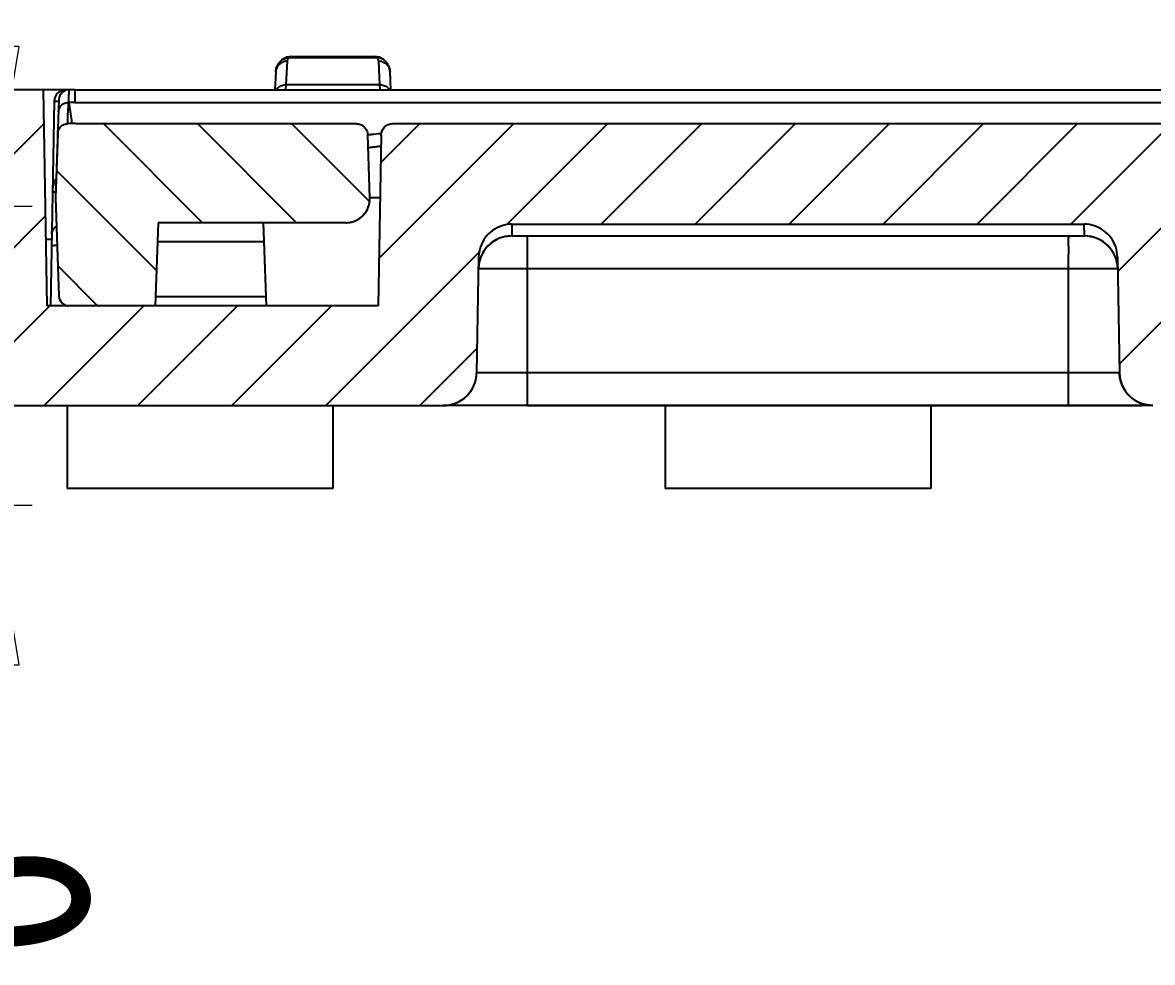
# Model space of a CAD drawing. Header units: millimetres. Extents: x 1786 to 2940, y -3417 to -1928.
# Drawn here: x 2688.15 to 2722.15, y -3365.29 to -3337.01 of the extents above; entities that cross this region are included whole.
import ezdxf

# ---------------------------------------------------------------- set-up
doc = ezdxf.new("R2010")
doc.units = ezdxf.units.MM
doc.layers.add('02___PRT_ALL_AXES', color=7, linetype='Continuous')
doc.layers.add('06___PRT_ALL_SURFS', color=7, linetype='Continuous')
doc.layers.add('dim', color=3, linetype='Continuous', lineweight=9)
doc.styles.add('FFS', font='', dxfattribs={"width": 0.85})
doc.styles.get('FFS').set_extended_font_data('FangSong_GB2312')
doc.dimstyles.new('YanXiu', dxfattribs={"dimtxt": 2.5, "dimasz": 2.2, "dimexe": 1, "dimexo": 0.6, "dimgap": 0.66, "dimtad": 0, "dimzin": 9, "dimdsep": 46, "dimtxsty": 'FFS', "dimblk": 'CLOSEDBLANK', "dimcen": 0, "dimclrd": 256, "dimclre": 131, "dimclrt": 42, "dimazin": 2, "dimtfac": 1, "dimtofl": 0, "dimtmove": 0, "dimatfit": 3, "dimldrblk": 'CLOSEDBLANK', "dimfxl": 1, "dimlwd": 5, "dimlwe": 5, "dimarcsym": 0})
pattern_1 = [(315, (-477.8521248082147, 151.514417578785), (1.4142135624, 1.4142135624), [])]

# ---------------------------------------------------------------- blocks, each defined once
blk = doc.blocks.new('_ClosedBlank')
at = {"color": 0, "linetype": 'ByBlock', "lineweight": -2}
for p, q in [((-1, 0.1666666666666667), (0, 0)), ((-1, 0.1666666666666667), (-1, -0.1666666666666667)), ((0, 0), (-1, -0.1666666666666667))]:
    blk.add_line(p, q, dxfattribs=at)
blk = doc.blocks.new('*D14')
at = {"layer": 'Defpoints', "color": 0, "transparency": 16777216}
for p in [(-2.333893261014964, 295.6490616415849), (-5.078227513805314, 286.6490616415849), (-2.49098884531486, 286.6490616415849)]:
    blk.add_point(p, dxfattribs=at)
at = {"layer": 'dim', "lineweight": 5, "transparency": 16777216}
for p, q in [((-5.078227513805311, 300.4490616415849), (-5.07822751380531, 305.2490616415855)), ((-5.078227513805316, 281.8490616415849), (-5.078227513805317, 277.0490616415849))]:
    blk.add_line(p, q, dxfattribs=at)
at = {"layer": 'dim', "color": 131, "lineweight": 5, "transparency": 16777216}
for p, q in [((-3.533293261014964, 295.6490616415849), (-6.277627513805312, 295.6490616415849)), ((-3.69038884531486, 286.6490616415849), (-6.277627513805314, 286.6490616415849))]:
    blk.add_line(p, q, dxfattribs=at)
at = {"layer": 'dim', "lineweight": 5, "transparency": 16777216, "xscale": 4.800000000000001, "yscale": 4.800000000000001, "zscale": 4.800000000000001}
for p, rotation in [((-5.078227513805312, 295.6490616415849), 270), ((-5.078227513805314, 286.6490616415849), 90)]:
    blk.add_blockref('_ClosedBlank', p, dxfattribs=dict(at, rotation=rotation))
at = {"layer": 'dim', "color": 42, "transparency": 16777216, "insert": (-5.078227513805359, 307.5925156956396), "char_height": 6, "attachment_point": 5, "rotation": 90, "style": 'FFS'}
blk.add_mtext('9', dxfattribs=at)
blk = doc.blocks.new('u231')
at = {"linetype": 'Continuous'}
h = blk.add_hatch(dxfattribs=at)
h.set_pattern_fill('DEFAULT__14', color=2, scale=2, angle=-45, style=0, pattern_type=0)
h.set_pattern_definition(pattern_1)
edge = h.paths.add_edge_path()
edge.add_line((-81.33389326101451, 302.6490616415849), (-81.0353293599145, 319.7537760801849))
edge.add_spline(control_points=[(-75.37730635211483, 325.6393601248847), (-78.6829293840142, 325.4511514319843), (-80.97754485031464, 323.0642484168843), (-81.03532935991461, 319.7537760801847)], knot_values=[0, 0, 0, 0, 1, 1, 1, 1], weights=[1, 0.8219275504000001, 0.8219275504000001, 1], degree=3, periodic=0)
edge.add_spline(control_points=[(-75.37730635211483, 325.6393601248847), (-44.69825958651472, 327.38609991769), (-13.96952693541516, 327.38609991769), (16.70951983008536, 325.6393601248847)], knot_values=[0, 0, 0, 0, 1, 1, 1, 1], weights=[1, 0.9989220537000001, 0.9989220537000001, 1], degree=3, periodic=0)
edge.add_spline(control_points=[(16.70951983008536, 325.6393601248847), (20.01514286208567, 325.4511514319843), (22.30975832828517, 323.0642484168843), (22.36754283788514, 319.7537760801847)], knot_values=[0, 0, 0, 0, 1, 1, 1, 1], weights=[1, 0.8219275504000001, 0.8219275504000001, 1], degree=3, periodic=0)
edge.add_line((22.36754283788514, 319.7537760801847), (22.66610673898515, 302.6490616415847))
edge.add_line((20.91557359088529, 302.6490616415849), (22.66610673898526, 302.6490616415849))
edge.add_line((20.84744347778542, 303.9490616415846), (20.91557359088546, 302.6490616415847))
edge.add_line((19.14288200648525, 303.9490616415846), (20.84744347778525, 303.9490616415846))
edge.add_line((18.85128446028511, 320.6546738713851), (19.14288200648514, 303.949061641585))
edge.add_spline(control_points=[(18.85128446028511, 320.6546738713851), (18.83111953328535, 321.8099217642853), (18.00701293948487, 322.6197690585855), (16.85158906998549, 322.619769058585)], knot_values=[0, 0, 0, 0, 1, 1, 1, 1], weights=[1, 0.8088336328, 0.8088336328, 1], degree=3, periodic=0)
edge.add_line((14.16288678068531, 322.619769058585), (16.85158906998532, 322.619769058585))
edge.add_arc((-2653.870961439715, 441.7900600814851), 2670.6939302553, 357.3201159847, 357.4425289049)
edge.add_line((13.90217471648521, 316.9197690585847), (9.430038761485207, 316.9197690585847))
edge.add_arc((2776.890674031685, 446.3493617209847), 2770.4856063865, 182.5596747891, 182.6776784491)
edge.add_line((-26.83711321931469, 322.619769058585), (9.169326697285328, 322.619769058585))
edge.add_arc((-2694.870961398215, 441.7900600793851), 2670.6939302137, 357.3201159847, 357.4425289049)
edge.add_line((-27.09782528351479, 316.9197690585847), (-31.56996123851479, 316.9197690585847))
edge.add_arc((2735.890674031685, 446.3493617208846), 2770.4856063865, 182.5596747891, 182.6776784491)
edge.add_line((-67.83711321931469, 322.619769058585), (-31.83067330271467, 322.619769058585))
edge.add_arc((-2735.870961439715, 441.790060081385), 2670.6939302553, 357.3201159847, 357.4425289049)
edge.add_line((-68.0978252835148, 316.9197690585847), (-72.5699612385148, 316.9197690585847))
edge.add_arc((2694.890674040786, 446.3493617213849), 2770.4856063956, 182.5596747891, 182.6776784491)
edge.add_line((-75.51937559201451, 322.619769058585), (-72.8306733027145, 322.619769058585))
edge.add_spline(control_points=[(-77.51907098231459, 320.6546738713851), (-77.49890605531527, 321.8099217642853), (-76.6747994614152, 322.6197690585855), (-75.51937559201451, 322.619769058585)], knot_values=[0, 0, 0, 0, 1, 1, 1, 1], weights=[1, 0.8088336328, 0.8088336328, 1], degree=3, periodic=0)
edge.add_line((-77.81066852841468, 303.9490616415846), (-77.51907098231464, 320.6546738713847))
edge.add_line((-79.51522999981444, 303.9490616415846), (-77.81066852841445, 303.9490616415846))
edge.add_line((-79.51522999981444, 303.9490616415846), (-79.58336011281449, 302.6490616415847))
edge.add_line((-81.33389326101451, 302.6490616415849), (-79.58336011281455, 302.6490616415849))
h = blk.add_hatch(dxfattribs=at)
h.set_pattern_fill('DEFAULT__13', color=2, scale=2, angle=45, style=0, pattern_type=0)
h.set_pattern_definition([(45, (-480.6805519330146, 151.514417578785), (-1.4142135624, 1.4142135624), [])])
edge = h.paths.add_edge_path()
edge.add_line((-80.83389326101451, 302.6490616415849), (-79.53336011281453, 302.6490616415849))
edge.add_line((-79.47047077771458, 303.8490616415847), (-79.53336011281459, 302.6490616415848))
edge.add_line((-79.47047077771458, 303.8490616415847), (-77.85430619071457, 303.8490616415847))
edge.add_line((-77.59695515411477, 289.105430625485), (-77.8543061907148, 303.8490616415851))
edge.add_spline(control_points=[(-75.09733591621443, 286.6490616415849), (-76.54161575301532, 286.6490616415849), (-77.57174899541542, 287.6613707594847), (-77.59695515411477, 289.105430625485)], knot_values=[0, 0, 0, 0, 1, 1, 1, 1], weights=[1, 0.8088336328, 0.8088336328, 1], degree=3, periodic=0)
edge.add_line((-75.09733591621443, 286.6490616415849), (-73.49098884531446, 286.6490616415849))
edge.add_line((-73.49098884531486, 286.6490616415849), (-73.33389326101485, 295.6490616415849))
edge.add_line((-73.33389326101451, 295.6490616415849), (-71.43389326101453, 295.6490616415849))
edge.add_line((-71.26807014421456, 286.1490616415849), (-71.43389326101459, 295.6490616415849))
edge.add_line((-71.26807014421456, 286.1490616415849), (-69.39971637781457, 286.1490616415849))
edge.add_line((-69.39971637781491, 286.1490616415849), (-69.23389326101488, 295.6490616415849))
edge.add_line((-69.2338932610146, 295.6490616415849), (-67.33389326101462, 295.6490616415849))
edge.add_line((-67.17679767661457, 286.6490616415849), (-67.33389326101457, 295.6490616415849))
edge.add_line((-67.17679767661457, 286.6490616415849), (-55.09144582951456, 286.6490616415849))
edge.add_line((-55.09144582951467, 286.6490616415849), (-55.09144582951467, 292.6490616415849))
edge.add_line((-40.00818181271461, 292.6490616415849), (-55.09144582951461, 292.6490616415849))
edge.add_spline(control_points=[(-40.00818181271461, 292.6490616415849), (-39.43046987801517, 292.6490616415854), (-39.01841658101557, 292.2441379944853), (-39.0083341176146, 291.666514048085)], knot_values=[0, 0, 0, 0, 1, 1, 1, 1], weights=[1, 0.8088336328, 0.8088336328, 1], degree=3, periodic=0)
edge.add_line((-38.94757141331456, 288.1854210547849), (-39.0083341176146, 291.6665140480849))
edge.add_spline(control_points=[(-38.94757145641461, 288.185421053985), (-38.94568363061444, 288.0772675881849), (-38.90939173961488, 287.873053776485), (-38.76201434871473, 287.589899710485), (-38.53739723781473, 287.3686230047847), (-38.25504999381474, 287.2271089445849), (-38.0535879126146, 287.1948088794848), (-37.94744007041481, 287.1948088794848)], knot_values=[0, 0, 0, 0, 0.2, 0.4, 0.6, 0.8, 1, 1, 1, 1], degree=3, periodic=0)
edge.add_line((-20.72034645071471, 287.1948082286849), (-37.9474400704147, 287.1948082283849))
edge.add_spline(control_points=[(-20.72034645071471, 287.1948089113848), (-20.61419860741444, 287.1948089113848), (-20.4127365246145, 287.2271089767851), (-20.13038927961452, 287.3686230359849), (-19.90577216971451, 287.589899738985), (-19.75839478071475, 287.8730537993847), (-19.72210289041459, 288.0772676065849), (-19.72021506461488, 288.1854210696847)], knot_values=[0, 0, 0, 0, 0.2, 0.4, 0.6, 0.8, 1, 1, 1, 1], degree=3, periodic=0)
edge.add_line((-19.72021510831473, 288.1854210704846), (-19.65945240441476, 291.6665140480847))
edge.add_spline(control_points=[(-18.65960470921482, 292.6490616415849), (-19.23731664401521, 292.6490616415854), (-19.64936994091477, 292.2441379944853), (-19.65945240441488, 291.666514048085)], knot_values=[0, 0, 0, 0, 1, 1, 1, 1], weights=[1, 0.8088336328, 0.8088336328, 1], degree=3, periodic=0)
edge.add_line((-3.576340692514805, 292.6490616415849), (-18.65960470921482, 292.6490616415849))
edge.add_line((-3.576340692514805, 286.6490616415849), (-3.576340692514805, 292.6490616415849))
edge.add_line((-3.576340692514805, 286.6490616415849), (8.509011154685197, 286.6490616415849))
edge.add_line((8.50901115468514, 286.6490616415849), (8.66610673898515, 295.6490616415849))
edge.add_line((8.66610673898549, 295.6490616415849), (10.56610673898547, 295.6490616415849))
edge.add_line((10.73192985578544, 286.1490616415849), (10.56610673898541, 295.6490616415849))
edge.add_line((10.73192985578544, 286.1490616415849), (12.60028362218543, 286.1490616415849))
edge.add_line((12.60028362218509, 286.1490616415849), (12.76610673898512, 295.6490616415849))
edge.add_line((12.7661067389854, 295.6490616415849), (14.66610673898538, 295.6490616415849))
edge.add_line((14.82320232338543, 286.6490616415849), (14.66610673898543, 295.6490616415849))
edge.add_line((14.82320232338543, 286.6490616415849), (16.42954939418547, 286.6490616415849))
edge.add_spline(control_points=[(16.42954939418541, 286.6490616415849), (17.87382923108453, 286.6490616415849), (18.90396247338504, 287.6613707594847), (18.92916863208529, 289.105430625485)], knot_values=[0, 0, 0, 0, 1, 1, 1, 1], weights=[1, 0.8088336328, 0.8088336328, 1], degree=3, periodic=0)
edge.add_line((19.18651966878542, 303.8490616415847), (18.92916863208535, 289.1054306254847))
edge.add_line((19.18651966878542, 303.8490616415847), (20.80268425568534, 303.8490616415847))
edge.add_line((20.80268425568511, 303.8490616415847), (20.86557359088516, 302.6490616415848))
edge.add_line((20.86557359088511, 302.6490616415849), (22.16610673898509, 302.6490616415849))
edge.add_line((22.19231062868539, 302.1490616415849), (22.16610673898538, 302.6490616415849))
edge.add_line((22.19231062868539, 302.1490616415849), (22.6573792065854, 302.1490616415849))
edge.add_line((22.65737920658557, 302.1490616415849), (22.42863556518557, 289.0443472029849))
edge.add_spline(control_points=[(16.42954939418541, 283.1490616415849), (19.89582100258531, 283.1490616415849), (22.36814078418456, 285.5786035244855), (22.42863556518523, 289.0443472029847)], knot_values=[0, 0, 0, 0, 1, 1, 1, 1], weights=[1, 0.8088336328, 0.8088336328, 1], degree=3, periodic=0)
edge.add_line((-6.620435338914831, 283.1490616415849), (16.42954939418524, 283.1490616415849))
edge.add_line((-6.7338932610146, 289.6490616415849), (-6.62043533891466, 283.1490616415849))
edge.add_line((-16.69421018301455, 289.6490616415849), (-6.733893261014543, 289.6490616415849))
edge.add_line((-16.7838188581145, 284.5153840838848), (-16.69421018301449, 289.6490616415848))
edge.add_spline(control_points=[(-16.78381887361456, 284.5153840841849), (-16.78465024421484, 284.467754894185), (-16.80380718401466, 284.3801385499851), (-16.88207676401453, 284.2624726317849), (-17.00038210071489, 284.1856494745848), (-17.0870317530148, 284.1681803557849), (-17.13388113461451, 284.1681803557849)], knot_values=[0, 0, 0, 0, 0.25, 0.5, 0.75, 1, 1, 1, 1], degree=3, periodic=0)
edge.add_line((-17.13388113461451, 284.1681816053847), (-41.53390538551446, 284.1681816044847))
edge.add_spline(control_points=[(-41.53390538551457, 284.1681802592848), (-41.58075476661452, 284.1681802592848), (-41.6674044179149, 284.1856493765849), (-41.78570975431467, 284.2624725351848), (-41.86397933461467, 284.3801384551848), (-41.88313627471462, 284.4677548014847), (-41.88396764531444, 284.5153839926847)], knot_values=[0, 0, 0, 0, 0.25, 0.5, 0.75, 1, 1, 1, 1], degree=3, periodic=0)
edge.add_line((-41.88396766231472, 284.5153839923846), (-41.97357633891477, 289.6490616415846))
edge.add_line((-51.93389326101487, 289.6490616415849), (-41.97357633891488, 289.6490616415849))
edge.add_line((-51.93389326101487, 289.6490616415849), (-52.04735118301483, 283.1490616415849))
edge.add_line((-75.09733591621443, 283.1490616415849), (-52.04735118301443, 283.1490616415849))
edge.add_spline(control_points=[(-75.09733591621443, 283.1490616415849), (-78.56360752461569, 283.1490616415849), (-81.03592730621493, 285.5786035244855), (-81.09642208711466, 289.0443472029847)], knot_values=[0, 0, 0, 0, 1, 1, 1, 1], weights=[1, 0.8088336328, 0.8088336328, 1], degree=3, periodic=0)
edge.add_line((-81.09642208711466, 289.0443472029847), (-81.3251657285146, 302.1490616415847))
edge.add_line((-81.32516572851455, 302.1490616415849), (-80.86009715061454, 302.1490616415849))
edge.add_line((-80.86009715061482, 302.1490616415849), (-80.83389326101485, 302.6490616415849))
h = blk.add_hatch(dxfattribs=at)
h.set_pattern_fill('DEFAULT__12', color=2, scale=2, angle=-45, style=0, pattern_type=0)
h.set_pattern_definition(pattern_1)
edge = h.paths.add_edge_path()
edge.add_line((-51.28069412771447, 289.6490616415849), (-48.68389326101453, 289.6490616415849))
edge.add_line((-48.5965913372147, 287.1490616415849), (-48.6838932610147, 289.6490616415849))
edge.add_line((-48.5965913372147, 287.1490616415849), (-42.94466734121465, 287.1490616415849))
edge.add_spline(control_points=[(-42.94466734121488, 287.1490616415849), (-42.5082987864148, 287.1490616415854), (-42.20517171721485, 286.8351643724845), (-42.2204007601149, 286.3990616415849)], knot_values=[0, 0, 0, 0, 1, 1, 1, 1], weights=[1, 0.7964389136, 0.7964389136, 1], degree=3, periodic=0)
edge.add_line((-42.2204007601149, 286.3990616415849), (-42.28638834991489, 284.5094243069849))
edge.add_spline(control_points=[(-42.28638848071478, 284.509424311585), (-42.28803874151481, 284.4621670244846), (-42.30837648001489, 284.3754879271851), (-42.38754673471476, 284.2599010634849), (-42.50457188571454, 284.1852390156851), (-42.59029834611465, 284.1681804545847), (-42.63655306001465, 284.1681804545847)], knot_values=[0, 0, 0, 0, 0.25, 0.5, 0.75, 1, 1, 1, 1], degree=3, periodic=0)
edge.add_line((-42.63655306001465, 284.1681816062851), (-51.08220902271461, 284.1681818049851))
edge.add_arc((-51.08216048731447, 303.9873810324848), 19.8191796707, 269.3161822604, 269.9998596877001)
edge.add_spline(control_points=[(-51.31955511521483, 284.1696243135848), (-51.3590290089146, 284.1700655598847), (-51.43201672191481, 284.1854601100849), (-51.53083136761461, 284.249709671285), (-51.59756998811463, 284.348000310385), (-51.61484513101459, 284.4217805553849), (-51.61624873721485, 284.4619745775849)], knot_values=[0, 0, 0, 0, 0.25, 0.5, 0.75, 1, 1, 1, 1], degree=3, periodic=0)
edge.add_line((-51.68389326101487, 286.3990616415849), (-51.61624869021483, 284.4619745792849))
edge.add_line((-51.58051137581469, 289.3595314905847), (-51.68389326101476, 286.3990616415847))
edge.add_spline(control_points=[(-51.58051137581469, 289.3595314905847), (-51.57454669861271, 289.5303374963838), (-51.45160424731375, 289.6490616415845), (-51.28069412771447, 289.6490616415849)], knot_values=[0, 0, 0, 0, 1, 1, 1, 1], weights=[1, 0.8128932002, 0.8128932002, 1], degree=3, periodic=0)
edge = h.paths.add_edge_path()
edge.add_line((-9.9838932610146, 289.6490616415849), (-7.387092394314664, 289.6490616415849))
edge.add_spline(control_points=[(-7.087275146214779, 289.3595314905847), (-7.093239823312162, 289.5303374963838), (-7.216182274613402, 289.6490616415845), (-7.38709239431455, 289.6490616415849)], knot_values=[0, 0, 0, 0, 1, 1, 1, 1], weights=[1, 0.8128932002, 0.8128932002, 1], degree=3, periodic=0)
edge.add_line((-6.9838932610146, 286.3990616415849), (-7.087275146214608, 289.3595314905849))
edge.add_line((-7.051539320614665, 284.4619319447847), (-6.983893261014657, 286.3990616415848))
edge.add_spline(control_points=[(-7.051538879014515, 284.4628849875849), (-7.052907589114511, 284.4227391361846), (-7.069677889814557, 284.3489089273849), (-7.136870825214828, 284.2496494472848), (-7.236235850914454, 284.185194160485), (-7.309031762614723, 284.1701680677847), (-7.3483155530148, 284.1696543579847)], knot_values=[0, 0, 0, 0, 0.25, 0.5, 0.75, 1, 1, 1, 1], degree=3, periodic=0)
edge.add_arc((-7.585626025614602, 303.9873790117849), 19.8191776501, 270.0001402859, 270.6839609038)
edge.add_line((-7.585577499314695, 284.1681818049847), (-16.03123347501469, 284.1681816096847))
edge.add_spline(control_points=[(-16.03123347501469, 284.1681808127846), (-16.0774881879147, 284.1681808127846), (-16.16321464801467, 284.1852393754848), (-16.28023981591468, 284.2599014276848), (-16.35941006881467, 284.3754883054849), (-16.37974779461456, 284.4621673777847), (-16.38139805481478, 284.5094246468848)], knot_values=[0, 0, 0, 0, 0.25, 0.5, 0.75, 1, 1, 1, 1], degree=3, periodic=0)
edge.add_line((-16.44738576181453, 286.3990616415849), (-16.3813981838145, 284.5094246423849))
edge.add_spline(control_points=[(-15.72311918071455, 287.1490616415849), (-16.15948773551509, 287.1490616415854), (-16.46261480481371, 286.8351643724845), (-16.44738576181453, 286.3990616415849)], knot_values=[0, 0, 0, 0, 1, 1, 1, 1], weights=[1, 0.7964389136, 0.7964389136, 1], degree=3, periodic=0)
edge.add_line((-15.72311918071455, 287.1490616415849), (-10.07119518471455, 287.1490616415849))
edge.add_line((-10.07119518471472, 287.1490616415849), (-9.983893261014657, 289.6490616415849))
at = {"color": 7, "linetype": 'Continuous'}
for p, q in [((-33.33389326101451, 292.6490616415849), (-33.33389326101451, 295.1490616415849)), ((-25.33389326101451, 292.6490616415849), (-25.33389326101451, 295.1490616415849)), ((-15.33389326101451, 292.6490616415849), (-15.33389326101451, 295.1490616415849)), ((-7.333893261014509, 292.6490616415849), (-7.333893261014509, 295.1490616415849)), ((-21.19116431811472, 292.6490616415849), (-39.68571813091467, 292.6490468439847)), ((-3.576340692514805, 292.6490616415849), (-18.65960470921482, 292.6490616415849)), ((-3.576340692514805, 292.6490616415849), (-18.65960470921482, 292.6490616415849)), ((-38.94757141331456, 288.1854210547849), (-39.0083341176146, 291.666514048085)), ((-38.94757141331456, 288.1854210547849), (-39.0083341176146, 291.666514048085)), ((-19.72021510831473, 288.1854210704846), (-19.65945240441488, 291.666514048085)), ((-19.72021510831473, 288.1854210704846), (-19.65945240441488, 291.666514048085)), ((-16.7838188581145, 284.5153840838848), (-16.69421018301455, 289.6490616415849)), ((-16.7838188581145, 284.5153840838848), (-16.69421018301455, 289.6490616415849)), ((-16.69421018301455, 289.6490616415849), (-6.7338932610146, 289.6490616415849)), ((-16.69421018301455, 289.6490616415849), (-6.7338932610146, 289.6490616415849)), ((-13.33389326101451, 289.6490616415849), (-13.2465913372148, 287.1490616415849)), ((-10.07119518471472, 287.1490616415849), (-9.9838932610146, 289.6490616415849)), ((-10.07119518471472, 287.1490616415849), (-9.9838932610146, 289.6490616415849)), ((-9.9838932610146, 289.6490616415849), (-7.38709239431455, 289.6490616415849)), ((-6.941348529814604, 283.4929534140847), (-6.833893261014509, 289.6490616415849)), ((-6.7338932610146, 289.6490616415849), (-6.620435338914831, 283.1490616415849)), ((-6.7338932610146, 289.6490616415849), (-6.620435338914831, 283.1490616415849)), ((-13.32434248081472, 289.3755630815849), (-9.993444041114799, 289.3755630815849)), ((-6.9838932610146, 286.3990616415849), (-7.087275146214779, 289.3595314905847)), ((-6.9838932610146, 286.3990616415849), (-7.087275146214779, 289.3595314905847)), ((-10.05129736541494, 287.718860634985), (-13.26648915661463, 287.718860634985)), ((-37.95376880611457, 287.5491940247848), (-37.94744007041481, 287.1948082283848)), ((-20.71403688111468, 287.5491940247848), (-37.95374964091479, 287.5491940247848)), ((-20.72034645071471, 287.1948082286849), (-20.71401771621458, 287.5491940247848)), ((-20.72034645071471, 287.1948082286849), (-37.94744007041481, 287.1948082283848)), ((-20.72034645071471, 287.1948082286849), (-37.94744007041481, 287.1948082283848)), ((-15.72311918071455, 287.1490616415849), (-10.07119518471472, 287.1490616415849)), ((-15.72311918071455, 287.1490616415849), (-10.07119518471472, 287.1490616415849)), ((-16.75093915111484, 286.3990612365847), (-16.44738587611482, 286.3990649133848)), ((-16.44738576181453, 286.3990616415849), (-16.38139818381478, 284.5094246423851)), ((-16.44738576181453, 286.3990616415849), (-16.38139818381478, 284.5094246423851)), ((-7.087248943214945, 283.4393421485847), (-6.9838932610146, 286.3990616415849)), ((-7.051539320614665, 284.4619319447847), (-6.9838932610146, 286.3990616415849)), ((-17.13388113461451, 284.1681816053847), (-41.53390538551457, 284.1681816044847)), ((-17.13388113461451, 284.1681816053847), (-41.53390538551457, 284.1681816044847)), ((-7.585577499314695, 284.1681818049847), (-16.03123347501469, 284.1681816096848)), ((-7.585577499314695, 284.1681818049847), (-16.03123347501469, 284.1681816096848)), ((-7.562424376814761, 283.5288707274849), (-51.10536214511467, 283.5288707274849)), ((-7.562424362114598, 283.1490616415849), (-7.562424362114598, 283.5288707274849)), ((-7.562424362114598, 283.1490616415849), (-51.10536215991488, 283.1490616415849)), ((-17.08148548171448, 283.1490616415849), (-17.05311154131459, 282.6076546065847)), ((-16.7405162546147, 282.9941084253846), (-16.74934794681485, 283.1490616415849)), ((-13.92727027611454, 282.9941020782849), (-16.74051624581443, 282.9941020782849)), ((-16.7035891322148, 282.2895306057849), (-16.74051624581443, 282.9941020782849)), ((-13.92727027611454, 282.9941020782849), (-13.96419531781476, 282.2895305976849)), ((-13.91843861701454, 283.1490616415849), (-13.92727030761489, 282.9941084253846)), ((-13.61467498071488, 282.6076546064846), (-13.58630104031454, 283.1490616415849)), ((-7.554591469214756, 283.1490616415849), (-7.291295638614884, 283.1490616415849)), ((-7.279830530614618, 283.1490616415849), (16.42954939418541, 283.1490616415849)), ((-6.620435338914831, 283.1490616415849), (16.42954939418541, 283.1490616415849)), ((-16.89963327741452, 282.277588748685), (-16.89864878911476, 282.2766021775847)), ((-16.89862443311449, 282.2765753192848), (-16.86102408641455, 282.2430348621847)), ((-16.86102408641455, 282.2430348621847), (-16.72472664381485, 282.1702039604847)), ((-13.76807651271474, 282.2776581995849), (-13.7692103635145, 282.276522004885)), ((-16.72472664381485, 282.1702039604847), (-16.5891932629147, 282.1490677869847)), ((-16.65132499801484, 282.1877999455851), (-14.01646046511451, 282.1877999455851)), ((-16.58922436421472, 282.149064138885), (-16.58800787401469, 282.1490616415849)), ((-14.07850499071446, 282.1490643766847), (-16.58800787431483, 282.1490616415849)), ((-14.07853807491483, 282.149067995585), (-13.94694090061466, 282.1689778458849))]:
    blk.add_line(p, q, dxfattribs=at)
blk.add_lwpolyline([(-13.94694090061466, 282.1689778458849), (-13.81134677621458, 282.239446823085), (-13.76921038861474, 282.2765271756848)], dxfattribs=at)
for centre, radius, start, end in [((-40.00818181271461, 291.6490616415849), 1, 1.000000000001762, 90), ((-18.65960470921482, 291.6490616415849), 1, 90, 178.9999999999982), ((-7.38709239431455, 289.3490616415847), 0.3, 2.000000000003953, 90), ((-20.71401778411473, 288.5491924060848), 0.9999999635, 270.0000000001042, 358.9999999614047), ((-37.95376873391479, 288.549192179285), 0.9999999584, 200.6047123414028, 269.9999999998957), ((-15.72311918071455, 286.424353587985), 0.7247080537, 90, 182.000000000004), ((-7.585626025614602, 303.9873790117849), 19.8191776501, 270.0001402858907, 270.6839609037896), ((-7.585626025614602, 303.9873790117849), 19.8191776501, 270.0001402858907, 270.6839609037896), ((-7.387066572914591, 283.4498091384849), 0.2999999899, 270.5083789100976, 358.0095496157963), ((-7.29131535251463, 283.499061920385), 0.3499950111, 270.0032948166971, 358.9998959205025), ((-7.562373770414524, 303.149061569085), 20.000008852, 270.0005876943911, 270.510948357403)]:
    blk.add_arc(centre, radius, start, end, dxfattribs=at)
for points, start_tangent, end_tangent in [([(-40.00818181271461, 292.6490616415849), (-39.99720584661463, 292.649001403885), (-39.98618248151479, 292.6488196270848), (-39.9751134329149, 292.648514733185), (-39.96400046611461, 292.6480851691849), (-39.95284539611475, 292.6475294082848), (-39.94165008741493, 292.646845951685), (-39.93041645351468, 292.646033330685), (-39.9191464570149, 292.6450901077847), (-39.90784210851461, 292.644014878585), (-39.89650546701478, 292.642806273685), (-39.88513863861454, 292.641462960285), (-39.87374377621472, 292.6399836437849), (-39.86232307921455, 292.638367069585), (-39.85087879191451, 292.636612024985), (-39.83941320361464, 292.6347173403847), (-39.82792864721478, 292.632681891685), (-39.81642749831462, 292.6305046011848), (-39.80491217461486, 292.628184439985), (-39.79338513431458, 292.625720428985), (-39.78184887511452, 292.6231116409849), (-39.77030593321479, 292.620357202185), (-39.75875888201472, 292.6174562933847), (-39.74721033041487, 292.6144081521848), (-39.73566292171472, 292.6112120737848), (-39.7241193321147, 292.6078674128848), (-39.71258226901455, 292.604373585285), (-39.70105446941488, 292.6007300685847), (-39.68953869841471, 292.5969364042849), (-39.67803774731465, 292.5929921983848), (-39.6665544318148, 292.5888971232848), (-39.65509159021485, 292.5846509183848), (-39.64365208141453, 292.5802533914848), (-39.63223878291456, 292.5757044197849), (-39.62085458901447, 292.571003950985), (-39.6095024085148, 292.5661520038848), (-39.59818516251471, 292.5611486696848), (-39.58690578261485, 292.5559941122847), (-39.57566720821478, 292.5506885693849), (-39.56447238461487, 292.5452323526847), (-39.55332426071482, 292.539625848985), (-39.54222578641475, 292.5338695198848), (-39.53117991051477, 292.527963903085), (-39.52018957821474, 292.5219096117848), (-39.50925772881465, 292.5157073353848), (-39.49838729321482, 292.5093578393848), (-39.48758119151444, 292.502861965585), (-39.47684233061455, 292.496220631785), (-39.46617360151458, 292.4894348318849), (-39.45557787731468, 292.4825056352847), (-39.44505801031482, 292.4754341865851), (-39.43461682981479, 292.4682217055847), (-39.42425713981447, 292.4608694860849), (-39.4139817161149, 292.4533788956846), (-39.40379330441465, 292.4457513747848), (-39.39369461751448, 292.4379884360847), (-39.38368833351478, 292.430091663085), (-39.37377709291468, 292.4220627097848), (-39.36396349651477, 292.4139032990847), (-39.35425010341442, 292.405615221785), (-39.34463942861476, 292.397200334985), (-39.33513394071451, 292.3886605612847), (-39.32573606021469, 292.3799978869847), (-39.3164481569147, 292.3712143604848), (-39.30727254841486, 292.3623120907851), (-39.2982114981146, 292.3532932458847), (-39.28926721311473, 292.3441600507849), (-39.28044184251485, 292.3349147860849), (-39.27173747591451, 292.325559785485), (-39.26315614131454, 292.3160974344851), (-39.25469980421485, 292.3065301676847), (-39.24637036531476, 292.2968604673847), (-39.23816965991455, 292.2870908607847), (-39.23009945591457, 292.2772239184847), (-39.2221614531145, 292.2672622516848), (-39.21435728171491, 292.2572085102847), (-39.20668850121456, 292.2470653803848), (-39.1991566000147, 292.236835582185), (-39.19176299371475, 292.226521867085), (-39.18450902511449, 292.216127016085), (-39.17739596291449, 292.2056538368847), (-39.17042500151456, 292.195105161185), (-39.16359726031487, 292.1844838430848), (-39.15691378341489, 292.1737927558847), (-39.15037553921456, 292.1630347898849), (-39.14398342031473, 292.1522128500847), (-39.13773824341479, 292.141329853685), (-39.13164074891483, 292.1303887272848), (-39.12569160151452, 292.1193924050849), (-39.1198913900148, 292.1083438260848), (-39.11424062781452, 292.0972459316849), (-39.10873975271443, 292.0861016634849), (-39.10338912811449, 292.0749139608847), (-39.09818904271469, 292.0636857587847), (-39.09313971181473, 292.0524199853849), (-39.08824127731441, 292.0411195598849), (-39.08349380891468, 292.029787390185), (-39.07889730481475, 292.0184263710848), (-39.07445169241464, 292.007039381785), (-39.07015682951442, 291.9956292841848), (-39.06601250511449, 291.9841989205847), (-39.06201844061479, 291.972751112085), (-39.05817429111448, 291.9612886564851), (-39.05447964601444, 291.9498143261849), (-39.05093403121464, 291.9383308670849), (-39.04753690951475, 291.9268409963847), (-39.04428768251455, 291.915347401085), (-39.04118569171487, 291.903852736385), (-39.03823022031474, 291.8923596241848), (-39.03542049421458, 291.8808706515847), (-39.03275568391473, 291.8693883697847), (-39.03023490591477, 291.8579152922848), (-39.02785722431463, 291.8464538940848), (-39.02562165241488, 291.8350066102848), (-39.02352715431471, 291.8235758350847), (-39.02157264661491, 291.8121639205847), (-39.01975700001458, 291.8007731760849), (-39.01807904111456, 291.7894058668849), (-39.01653755371444, 291.778064213685), (-39.01513128121451, 291.7667503918847), (-39.01385892771486, 291.7554665304847), (-39.01271915991492, 291.744214711885), (-39.01171060871457, 291.732996971185), (-39.01083187121458, 291.7218152954847), (-39.01008151211454, 291.7106716237849), (-39.00945806551454, 291.699567846485), (-39.00896003651451, 291.6885058048847), (-39.00858590311464, 291.6774872911847), (-39.0083341176146, 291.666514048085)], (1, 0), (0.01745240642901106, -0.9998476951565356)), ([(-18.65960470921482, 292.6490616415849), (-18.6705806753148, 292.649001403885), (-18.68160404041464, 292.6488196270848), (-18.69267308911458, 292.648514733185), (-18.70378605581482, 292.6480851691849), (-18.71494112581468, 292.6475294082848), (-18.72613643461455, 292.646845951685), (-18.73737006841475, 292.646033330685), (-18.74864006501457, 292.6450901077847), (-18.75994441341481, 292.644014878585), (-18.7712810550147, 292.642806273685), (-18.78264788341448, 292.641462960285), (-18.79404274571471, 292.6399836437849), (-18.80546344281447, 292.638367069585), (-18.81690773011451, 292.636612024985), (-18.82837331841483, 292.6347173403847), (-18.8398578748147, 292.632681891685), (-18.8513590236148, 292.6305046011848), (-18.86287434731457, 292.628184439985), (-18.8744013877149, 292.625720428985), (-18.8859376469145, 292.6231116409849), (-18.89748058871464, 292.620357202185), (-18.90902764001476, 292.6174562933847), (-18.9205761916146, 292.6144081521848), (-18.93212360031475, 292.6112120737848), (-18.94366718991478, 292.6078674128848), (-18.95520425301447, 292.604373585285), (-18.96673205261459, 292.6007300685847), (-18.97824782351472, 292.5969364042849), (-18.98974877461478, 292.5929921983848), (-19.00123209011463, 292.5888971232848), (-19.01269493171458, 292.5846509183848), (-19.02413444061449, 292.5802533914848), (-19.03554773911446, 292.5757044197849), (-19.04693193301455, 292.571003950985), (-19.05828411351467, 292.5661520038848), (-19.06960135951476, 292.5611486696848), (-19.08088073941462, 292.5559941122847), (-19.09211931381469, 292.5506885693849), (-19.10331413731456, 292.5452323526847), (-19.11446226121461, 292.539625848985), (-19.12556073561473, 292.5338695198848), (-19.13660661151471, 292.527963903085), (-19.14759694381473, 292.5219096117848), (-19.15852879321483, 292.5157073353848), (-19.16939922881465, 292.5093578393848), (-19.18020533041454, 292.502861965585), (-19.19094419141493, 292.496220631785), (-19.20161292051489, 292.4894348318849), (-19.21220864471479, 292.4825056352847), (-19.22272851171465, 292.4754341865851), (-19.23316969211464, 292.4682217055847), (-19.24352938221455, 292.4608694860849), (-19.25380480591457, 292.4533788956846), (-19.26399321761482, 292.4457513747848), (-19.27409190441449, 292.4379884360847), (-19.28409818841465, 292.430091663085), (-19.29400942911479, 292.4220627097848), (-19.30382302541466, 292.4139032990847), (-19.31353641851456, 292.405615221785), (-19.32314709331467, 292.397200334985), (-19.33265258121446, 292.3886605612847), (-19.34205046181478, 292.3799978869847), (-19.35133836511477, 292.3712143604848), (-19.36051397351457, 292.3623120907851), (-19.36957502381483, 292.3532932458847), (-19.37851930891475, 292.3441600507849), (-19.38734467941458, 292.3349147860849), (-19.39604904611451, 292.325559785485), (-19.40463038061444, 292.3160974344851), (-19.41308671781462, 292.3065301676847), (-19.42141615661467, 292.2968604673847), (-19.42961686211493, 292.2870908607847), (-19.43768706601486, 292.2772239184847), (-19.44562506881448, 292.2672622516848), (-19.45342924031456, 292.2572085102847), (-19.46109802071487, 292.2470653803848), (-19.46862992201477, 292.236835582185), (-19.47602352821468, 292.226521867085), (-19.48327749681448, 292.216127016085), (-19.49039055901449, 292.2056538368847), (-19.49736152041487, 292.195105161185), (-19.50418926161456, 292.1844838430848), (-19.51087273861458, 292.1737927558847), (-19.51741098281491, 292.1630347898849), (-19.5238031016147, 292.1522128500847), (-19.53004827861469, 292.141329853685), (-19.53614577311464, 292.1303887272848), (-19.5420949205145, 292.1193924050849), (-19.54789513191463, 292.1083438260848), (-19.55354589421449, 292.0972459316849), (-19.55904676921455, 292.0861016634849), (-19.56439739391453, 292.0749139608847), (-19.56959747921474, 292.0636857587847), (-19.57464681021474, 292.0524199853849), (-19.57954524471461, 292.0411195598849), (-19.58429271301475, 292.029787390185), (-19.58888921711468, 292.0184263710848), (-19.59333482951479, 292.007039381785), (-19.5976296925146, 291.9956292841848), (-19.60177401691453, 291.9841989205847), (-19.60576808131464, 291.972751112085), (-19.60961223091454, 291.9612886564851), (-19.61330687591453, 291.9498143261849), (-19.61685249071479, 291.9383308670849), (-19.62024961251473, 291.9268409963847), (-19.62349883951447, 291.915347401085), (-19.62660083021456, 291.903852736385), (-19.62955630171473, 291.8923596241848), (-19.6323660278149, 291.8808706515847), (-19.63503083811474, 291.8693883697847), (-19.63755161611471, 291.8579152922848), (-19.63992929771484, 291.8464538940848), (-19.64216486951454, 291.8350066102848), (-19.64425936761472, 291.8235758350847), (-19.64621387531452, 291.8121639205847), (-19.6480295219144, 291.8007731760849), (-19.64970748091491, 291.7894058668849), (-19.65124896821453, 291.778064213685), (-19.65265524071492, 291.7667503918847), (-19.65392759421457, 291.7554665304847), (-19.65506736211455, 291.744214711885), (-19.65607591331445, 291.732996971185), (-19.65695465081444, 291.7218152954847), (-19.65770500991493, 291.7106716237849), (-19.65832845651448, 291.699567846485), (-19.65882648541447, 291.6885058048847), (-19.65920061881479, 291.6774872911847), (-19.65945240441488, 291.666514048085)], (-1, 0), (-0.01745240642901106, -0.9998476951565356)), ([(-7.087275146214779, 289.3595314905847), (-7.087574658614813, 289.366065347785), (-7.088020965714804, 289.3726472437847), (-7.08861746721459, 289.3792728633848), (-7.089367423014664, 289.3859376698847), (-7.090273937914844, 289.3926369093847), (-7.09133994671447, 289.3993656150847), (-7.092568198414483, 289.406118613585), (-7.093961241414945, 289.4128905317848), (-7.095521408214609, 289.4196758049848), (-7.097250800814436, 289.4264686869847), (-7.099151276314842, 289.433263260385), (-7.101224433314655, 289.4400534483848), (-7.103471598414671, 289.446833028785), (-7.105893813814873, 289.4535956473846), (-7.108491825914825, 289.4603348337851), (-7.111266074314699, 289.4670440181849), (-7.114216682314691, 289.4737165485849), (-7.117343448814609, 289.4803457093849), (-7.120645840614543, 289.4869247404849), (-7.124122986614566, 289.4934468577849), (-7.127773674014861, 289.4999052735848), (-7.131596344514492, 289.5062932177848), (-7.135589093714771, 289.5126039597849), (-7.139749671214759, 289.5188308299848), (-7.144075482014614, 289.5249672422847), (-7.148563590914819, 289.5310067156847), (-7.153210727314672, 289.5369428961849), (-7.158013291914813, 289.5427695785847), (-7.162967365914483, 289.548480727085), (-7.168068720814517, 289.554070496185), (-7.173312830214854, 289.5595332501848), (-7.178694883114531, 289.5648635816847), (-7.18420979851453, 289.5700563300848), (-7.189852241514473, 289.5751065975851), (-7.195616640214666, 289.5800097647848), (-7.201497204314819, 289.584761504685), (-7.207487944314835, 289.5893577954848), (-7.213582691414558, 289.5937949311847), (-7.219775118414873, 289.5980695314847), (-7.226058761214517, 289.602178549485), (-7.232427040314633, 289.6061192776847), (-7.238873282914938, 289.6098893529847), (-7.245390745014447, 289.6134867587848), (-7.251972633714558, 289.6169098267846), (-7.258612128514869, 289.6201572359846), (-7.265302403714486, 289.6232280111849), (-7.272036648714675, 289.626121518585), (-7.278808089114591, 289.628837461285), (-7.285610006314528, 289.631375872485), (-7.29243575671444, 289.6337371076847), (-7.299278789814707, 289.6359218355847), (-7.306132665214591, 289.6379310277848), (-7.312991069014515, 289.6397659476847), (-7.31984782891459, 289.641428138385), (-7.326696927814737, 289.6429194092848), (-7.333532516714513, 289.6442418230849), (-7.340348926014485, 289.6453976808848), (-7.347140676214622, 289.6463895081847), (-7.353902486114748, 289.6472200390849), (-7.360629281514775, 289.647892201785), (-7.367316201114591, 289.6484091022849), (-7.373958602114726, 289.6487740095849), (-7.380552064514632, 289.6489903399847), (-7.38709239431455, 289.6490616415849)], (-0.03489949669004967, 0.9993908270195305), (-1, 0)), ([(-38.94757145641461, 288.185421053985), (-38.89390181391445, 287.8769148850847), (-38.74914106201459, 287.6002126038848), (-38.52777554901468, 287.3819167790848), (-38.25174234751466, 287.2426196049851), (-37.94744007041481, 287.1948088794848)], (0.01745240642403808, -0.9998476951566224), (1, 0)), ([(-38.94757145641461, 288.185421053985), (-38.89390181391445, 287.8769148850847), (-38.74914106201459, 287.6002126038848), (-38.52777554901468, 287.3819167790848), (-38.25174234751466, 287.2426196049851), (-37.94744007041481, 287.1948088794848)], (0.01745240641619639, -0.9998476951567594), (1, 0)), ([(-20.72034645071471, 287.1948089113848), (-20.41604417121471, 287.2426196369847), (-20.14001096881475, 287.3819168099849), (-19.9186454565147, 287.6002126318849), (-19.77388470631467, 287.8769149077848), (-19.72021506461488, 288.1854210696847)], (1, 0), (0.01745240641862884, 0.9998476951567169)), ([(-20.72034645071471, 287.1948089113848), (-20.41604417121471, 287.2426196369847), (-20.14001096881475, 287.3819168099849), (-19.9186454565147, 287.6002126318849), (-19.77388470631467, 287.8769149077848), (-19.72021506461488, 288.1854210696847)], (1, 0), (0.01745240642565402, 0.9998476951565943)), ([(-7.034240073614455, 287.8378910328847), (-6.965698502614487, 287.8393851015849), (-6.891699036614682, 287.8405444283849), (-6.86542036331457, 287.8428751584847)], (0.9994970996618545, -0.0317103731851455), (0.01745240614806165, 0.9998476951614397)), ([(-6.871439345414728, 287.4980479068849), (-6.897269824614796, 287.3903839670847), (-6.965624714314799, 287.2966522695847), (-7.011197584114598, 287.2584079250851)], (-0.01745240626797613, -0.9998476951593465), (-0.8093419770055625, -0.5873376918406715)), ([(-15.72311918071455, 287.1490616415849), (-15.73128388881469, 287.1490156474847), (-15.73948616901453, 287.1488767999849), (-15.74772469371464, 287.1486438141847), (-15.75599809351479, 287.148315424085), (-15.7643049578146, 287.1478903836846), (-15.77264383441479, 287.1473674686849), (-15.78101323021474, 287.1467454774847), (-15.78941161101466, 287.1460232330851), (-15.79783740191488, 287.1451995842849), (-15.8062889878147, 287.1442734072848), (-15.81476471351471, 287.1432436068849), (-15.82326288461445, 287.1421091184848), (-15.83178176741467, 287.1408689089849), (-15.84031958991454, 287.139521978685), (-15.84887454221462, 287.1380673625849), (-15.85744477741446, 287.1365041317849), (-15.8660284121147, 287.1348313951848), (-15.87462352751481, 287.133048300785), (-15.88322817001472, 287.1311540368847), (-15.8918403520147, 287.129147834085), (-15.90045805351474, 287.1270289661848), (-15.90907922261476, 287.1247967518848), (-15.91770177671469, 287.1224505556847), (-15.92632360381458, 287.119989789885), (-15.93494256381473, 287.117413915385), (-15.94355648951478, 287.1147224428846), (-15.95216318851453, 287.111914934685), (-15.96076044391475, 287.1089910051846), (-15.96934601631483, 287.1059503224847), (-15.9779176452148, 287.1027926091847), (-15.98647305051463, 287.099517643785), (-15.99500993421452, 287.0961252613847), (-16.00352598201471, 287.0926153545847), (-16.01201886541457, 287.0889878747848), (-16.02048624281451, 287.0852428323847), (-16.02892576201475, 287.0813802980847), (-16.03733506171466, 287.0774004033847), (-16.0457117734145, 287.0733033411848), (-16.05405352351454, 287.0690893661849), (-16.06235793551468, 287.0647587958847), (-16.07062263121452, 287.0603120102846), (-16.07884523371467, 287.0557494528848), (-16.0870233688147, 287.0510716305848), (-16.09515466731455, 287.0462791137847), (-16.10323676731468, 287.0413725368849), (-16.11126731601462, 287.0363525978851), (-16.1192439717147, 287.0312200583849), (-16.12716440671466, 287.0259757437848), (-16.13502630831454, 287.0206205426848), (-16.14282738191469, 287.0151554065847), (-16.15056535271469, 287.009581349685), (-16.15823796771474, 287.0038994482848), (-16.16584299831447, 286.9981108400848), (-16.1733782416145, 286.9922167238847), (-16.18084152321489, 286.986218358385), (-16.18823069901464, 286.9801170615847), (-16.19554365691465, 286.9739142100848), (-16.20277831921476, 286.9676112375851), (-16.20993264451454, 286.9612096342848), (-16.2170046292149, 286.9547109455848), (-16.22399230971496, 286.948116770785), (-16.23089376431471, 286.9414287616851), (-16.23770711451471, 286.934648621585), (-16.24443052731476, 286.9277781035848), (-16.25106221641454, 286.9208190088848), (-16.25760044371464, 286.9137731855849), (-16.26404352131476, 286.9066425270848), (-16.27038981261467, 286.8994289698849), (-16.27663773381482, 286.8921344922846), (-16.28278575501463, 286.8847611124847), (-16.28883240181494, 286.8773108867849), (-16.29477625621485, 286.8697859072849), (-16.30061595771485, 286.8621883006849), (-16.30635020441468, 286.854520225485), (-16.31197775391456, 286.8467838707847), (-16.31749742411466, 286.8389814534848), (-16.32290809381448, 286.8311152168849), (-16.3282087039147, 286.823187428085), (-16.33339825721487, 286.8152003761847), (-16.33847581971486, 286.807156369985), (-16.34344052041479, 286.7990577360847), (-16.34829155201442, 286.7909068163849), (-16.35302817091451, 286.782705966385), (-16.35764969761476, 286.774457552785), (-16.36215551671467, 286.7661639510848), (-16.36654507661478, 286.7578275442847), (-16.37081788991463, 286.7494507198849), (-16.37497353291474, 286.741035868185), (-16.37901164541472, 286.732585380385), (-16.38293193041454, 286.7241016460848), (-16.38673415381481, 286.715587051885), (-16.39041814381471, 286.7070439785848), (-16.39398379011482, 286.698474800085), (-16.39743104391482, 286.6898818805848), (-16.40075991661479, 286.6812675736846), (-16.40397047951456, 286.6726342195848), (-16.40706286241493, 286.663984143885), (-16.41003725341488, 286.6553196556847), (-16.41289389761459, 286.6466430457849), (-16.41563309581488, 286.6379565851848), (-16.41825520431485, 286.629262523385), (-16.42076063281456, 286.6205630866848), (-16.42314984401446, 286.6118604772851), (-16.4254233520146, 286.603156870985), (-16.42758172131471, 286.594454416585), (-16.42962556551447, 286.5857552340849), (-16.43155554561463, 286.577061413685), (-16.43337236921479, 286.5683750143849), (-16.43507678911465, 286.5596980631849), (-16.43666960131486, 286.5510325535847), (-16.43815164441457, 286.5423804449847), (-16.43952379741449, 286.533743661485), (-16.44078697901477, 286.5251240910848), (-16.44194214551453, 286.5165235848849), (-16.4429902896145, 286.5079439562846), (-16.4439324388145, 286.4993869802847), (-16.44476965431477, 286.4908543929851), (-16.44550302871448, 286.4823478907847), (-16.44613368551472, 286.473869130285), (-16.44666277671467, 286.4654197271848), (-16.44709148181482, 286.457001256585), (-16.44742100641452, 286.4486152519848), (-16.44765258031475, 286.4402632056849), (-16.44778745631447, 286.4319465680846), (-16.44782690891452, 286.4236667475848), (-16.44777223241454, 286.4154251104846), (-16.44762474001482, 286.4072229810849), (-16.44738576181453, 286.3990616415849)], (-1, 0), (0.03489949665856036, -0.9993908270206303)), ([(-7.002926597014721, 285.809296233685), (-6.982049453214586, 285.844201813085), (-6.938093407514771, 285.9408652781849), (-6.907224408214461, 286.053930390085), (-6.894455189014479, 286.179471111685)], (0.5408418819110833, 0.8411242825949552), (0.01752950140999113, 0.9998463464854574)), ([(-6.894455189014479, 286.179471111685), (-6.904666420114609, 286.1949254184847), (-6.933024300214583, 286.2092144605849), (-6.974638381114801, 286.2217785847847), (-6.989880569914931, 286.225422950185)], (0.01683358920962228, 0.9998583050984383), (-0.975627557680648, 0.2194330619895141)), ([(-16.39463447711478, 284.886657705285), (-16.39462495931457, 284.8867690048851), (-16.39535127391446, 284.8868305433848), (-16.39749956811465, 284.8866953335851), (-16.40106920371454, 284.8863637090849), (-16.40605954231478, 284.885836003285), (-16.41246994581479, 284.885112549985), (-16.42029977571474, 284.8841936826848), (-16.44021516201474, 284.881771040385), (-16.48070193231479, 284.8766911816847), (-16.53378152281493, 284.8699453029849), (-16.59928403671483, 284.861617804685), (-16.67703957711456, 284.8517930868848), (-16.75791752981468, 284.8416755493849), (-16.77815815411486, 284.8391633954848)], (0.2151961659213131, 0.9765708423728239), (-0.992411546413428, -0.1229606544603139)), ([(-16.78381887361456, 284.5153840841849), (-16.81206287911482, 284.3824316496848), (-16.88874939011475, 284.2692797586847), (-17.00232695761451, 284.194086054385), (-17.13388113461451, 284.1681803557849)], (-0.01745240638536802, -0.9998476951572975), (-1, 0)), ([(-16.78381887361456, 284.5153840841849), (-16.81206287911482, 284.3824316496848), (-16.88874939011475, 284.2692797586847), (-17.00232695761451, 284.194086054385), (-17.13388113461451, 284.1681803557849)], (-0.01745240648893116, -0.9998476951554899), (-1, 0)), ([(-16.75422891631479, 284.4726703472847), (-16.50153272511488, 284.5002461951849)], (0.9939957399965563, 0.1094187774959048), (0.9949978244725257, 0.09989659300967657)), ([(-16.50153272511488, 284.5002461951849), (-16.38140988991472, 284.5124544443847)], (0.994997824492712, 0.09989659280861478), (0.9937887935862508, 0.1112826749426173)), ([(-16.03123347501469, 284.1681808127846), (-16.16128722761459, 284.1934184101847), (-16.27393066341483, 284.2667222319847), (-16.35129945811468, 284.3778935938849), (-16.38139805481478, 284.5094246468848)], (-1, 0), (-0.03489949669875025, 0.9993908270192268)), ([(-16.03123347501469, 284.1681808127846), (-16.16128722761459, 284.1934184101847), (-16.27393066341483, 284.2667222319847), (-16.35129945811468, 284.3778935938849), (-16.38139805481478, 284.5094246468848)], (-1, 0), (-0.0348994966353683, 0.9993908270214402)), ([(-7.051538879014515, 284.4628849875849), (-7.07668413721467, 284.350823232885), (-7.142232840314591, 284.255450146185), (-7.237873991214656, 284.1921801850849), (-7.3483155530148, 284.1696543579847)], (-0.03407364074695948, -0.9994193249113442), (-0.9999145084627008, -0.01307577017982068)), ([(-7.051538879014515, 284.4628849875849), (-7.07668413721467, 284.350823232885), (-7.142232840314591, 284.255450146185), (-7.237873991214656, 284.1921801850849), (-7.3483155530148, 284.1696543579847)], (-0.03407364070547034, -0.9994193249127588), (-0.9999145084607541, -0.0130757703286818)), ([(-7.461341745114623, 284.0769624465847), (-7.474836682014484, 284.1616291666846)], (-0.1591220652433653, 0.987258916572895), (-0.1457953350349739, 0.9893147731041115)), ([(-7.379305944214593, 283.531155963185), (-7.461341745114623, 284.0769624465847)], (-0.1734524168907746, 0.9848422508578463), (-0.1591220655627437, 0.987258916521419)), ([(-7.352816456314486, 284.088947393685), (-7.379305941714847, 283.5311502699847)], (0.03546574367177793, -0.9993708926248592), (-0.01890400541716909, -0.9998213033233428)), ([(-7.357124032514548, 284.1692730772847), (-7.352816456314486, 284.088947393685)], (0.05994201784127827, -0.9982018605958997), (0.03546574382629283, -0.9993708926193758)), ([(-7.074225441014732, 283.8131487338846), (-7.09702455781462, 283.7107815936847), (-7.127289575114446, 283.6567843088847), (-7.165419370514428, 283.6130367801848), (-7.211602031814891, 283.5774163922847), (-7.268020499514478, 283.5498137821846), (-7.379304899514864, 283.5312106872848)], (-0.03690499043821191, -0.9993187788092224), (-0.999854446050048, 0.01706126355084894)), ([(-7.562424376814761, 283.5288707274849), (-7.502915582814694, 283.5291310921848), (-7.439799580614817, 283.5299151791846), (-7.379305944214593, 283.531155963185)], (0.9999999999532525, 9.669285328881772e-06), (0.9996441325598432, 0.02667598618006232)), ([(-7.384409551714725, 283.1498209187848), (-7.382942887814806, 283.200696942085), (-7.378735430714642, 283.3337961636848), (-7.379304533914819, 283.5312321123847)], (0.02261487292881316, 0.999744251057446), (-0.01408464518141121, 0.9999008064653782)), ([(-6.941348539714909, 283.4929525695848), (-6.965842566714855, 283.4913650696849), (-7.036861387814497, 283.4905301352846), (-7.085488133214767, 283.4884282962848)], (-0.01176334569854475, -0.9999308094553225), (-0.9999184060353175, 0.01277424251336771)), ([(-16.74051656341453, 282.9941084253846), (-16.86886162421479, 283.0170392622849), (-16.97815132491451, 283.0826176662849), (-17.0337853495148, 283.1457997774846)], (-0.9999920730038522, -0.003981699317917011), (-0.5621609134845112, 0.8270278757999998)), ([(-13.79397516451445, 283.0189374188849), (-13.92726995861449, 282.9941084245847)], (-0.9311434298237231, -0.3646531408011085), (-0.999992073004332, 0.003981699197406477)), ([(-13.63397371491465, 283.145841099285), (-13.68263825091481, 283.0889860808848), (-13.79397516451445, 283.0189374188849)], (-0.5619566283198366, -0.8271666989714959), (-0.9311434296815172, -0.3646531411642321)), ([(-17.05311154131459, 282.607654606385), (-17.0223385858144, 282.4858051818846), (-16.94823730781445, 282.3844217256847)], (0.05233595624713168, -0.9986295347543545), (0.730106175027716, -0.6833337202175801)), ([(-16.89963327741452, 282.277588748685), (-16.97954201771472, 282.3778417139847), (-17.03163420251485, 282.4901162269848), (-17.05310012401469, 282.6074555116847)], (-0.7047176747133386, 0.7094878427053033), (-0.0525542188426663, 0.9986180721786668)), ([(-13.61467222021474, 282.6076021869849), (-13.63614174781469, 282.4901751767848), (-13.68822834941466, 282.3778839505849), (-13.76807651271474, 282.2776581995849)], (-0.05239353208724595, -0.9986265156681065), (-0.7044856088438372, -0.7097182729308358)), ([(-13.72654670791462, 282.3780520984847), (-13.64774167821452, 282.481048721585), (-13.61467498071488, 282.6076546064846)], (0.7486359149713239, 0.6629813472602746), (0.05233595609078254, 0.9986295347625483)), ([(-16.94823730781445, 282.3844217256847), (-16.83685233481447, 282.3143463964848), (-16.70359120411467, 282.2895305974848)], (0.7301061751063053, -0.6833337201336118), (0.9999920730043855, 0.003981699183961226)), ([(-16.89863186291495, 282.2766191555847), (-16.85213268011466, 282.2386504354849), (-16.75716820111484, 282.196779975985), (-16.65132506041482, 282.1878001893847)], (0.7081877618748692, -0.7060241454303553), (0.9971658600092317, 0.07523461724531619)), ([(-16.69657009231469, 282.2552556269848), (-16.7035891322148, 282.2895306057849)], (-0.3366007965625503, 0.9416474413247543), (-0.05139712323543515, 0.9986782944087259)), ([(-16.65132499801484, 282.1877999455851), (-16.6791078474148, 282.2212644951846), (-16.69657009231469, 282.2552556269848)], (-0.7047033781274671, 0.7095020428834129), (-0.3366007977627808, 0.9416474408957205)), ([(-13.96419531781476, 282.2895305976849), (-13.97121846801474, 282.255255726785), (-13.98868172351467, 282.2212646549847), (-14.01646046511451, 282.1877999455851)], (-0.05209300230509491, -0.9986422377963199), (-0.7044297191030119, -0.7097737462349899)), ([(-13.76922780991481, 282.2765395121846), (-13.81124676891477, 282.2416188897851), (-13.90703373241467, 282.1977090549849), (-14.01646046511451, 282.1878001094847)], (-0.7083361546731246, -0.7058752665895663), (-0.9971645987891746, 0.07525133169336308)), ([(-13.96419531781476, 282.2895305976849), (-13.83577128451452, 282.312491059185), (-13.72654670791462, 282.3780520984847)], (0.9999920730033348, -0.003981699447882138), (0.7486359148136482, 0.6629813474383214)), ([(-16.58800787431483, 282.1490616415849), (-16.61220625521491, 282.1533918033847), (-16.63328233861466, 282.1663437943848), (-16.65132605681447, 282.1877999455851)], (-0.9999999940455577, -0.0001091278355946716), (-0.5426519381978582, 0.8399576620104778)), ([(-14.01646046511451, 282.1877999455851), (-14.03450405721469, 282.166343907285), (-14.05558016031455, 282.1533918476848), (-14.07977864771465, 282.1490616415849)], (-0.5426524613024756, -0.8399573240601961), (-0.9999999943521503, 0.0001062812280265657))]:
    blk.add_spline(points, degree=3, dxfattribs=dict(at, start_tangent=start_tangent, end_tangent=end_tangent))
at = {"layer": '02___PRT_ALL_AXES', "color": 7, "linetype": 'Continuous'}
for p, q in [((-33.33389326101451, 292.6490616415849), (-33.33389326101451, 295.1490616415849)), ((-33.33389326101451, 295.1490616415849), (-25.33389326101451, 295.1490616415849)), ((-25.33389326101451, 292.6490616415849), (-25.33389326101451, 295.1490616415849)), ((-15.33389326101451, 292.6490616415849), (-15.33389326101451, 295.1490616415849)), ((-15.33389326101451, 295.1490616415849), (-7.333893261014509, 295.1490616415849)), ((-7.333893261014509, 292.6490616415849), (-7.333893261014509, 295.1490616415849))]:
    blk.add_line(p, q, dxfattribs=at)
at = {"layer": '06___PRT_ALL_SURFS', "color": 7, "linetype": 'Continuous'}
for p, q in [((-39.98958192581449, 292.6490616415849), (-18.65960470921482, 292.6490616415849)), ((-37.47662220381471, 292.6490616415849), (-37.47662220381471, 288.528787339385)), ((-21.19116431811472, 292.6490616415849), (-21.19116431811472, 287.546239745785)), ((-39.0083341176146, 291.666514048085), (-19.65945240441488, 291.666514048085)), ((-21.19116431811472, 288.528787339385), (-37.47662220381471, 288.528787339385)), ((-6.698983131114801, 287.6490616415849), (-6.871439344914506, 287.6490616415849))]:
    blk.add_line(p, q, dxfattribs=at)
for centre, radius, start, end in [((-37.95376850301454, 288.5491789514849), 0.9999999628, 180.9999055947054, 269.9999983524055), ((-20.72182670631446, 288.5506524600846), 1.0073408968, 336.9820943989044, 358.9240469954938), ((-20.71681779581468, 288.5506550308851), 1.0027840307, 314.915420445303, 331.5142470256043), ((-20.70679193661454, 288.5452151903851), 0.991377466, 331.5142201331882, 336.9315529607934), ((-20.71421051541483, 288.548365048985), 0.9992698038, 292.895679149496, 306.5948038801969), ((-20.71208954791473, 288.5464486235846), 0.9964668988, 306.5625824303912, 314.8936672880026), ((-20.71436066781462, 288.550260551785), 1.0010745657, 270.0196129368909, 292.861388304802)]:
    blk.add_arc(centre, radius, start, end, dxfattribs=at)
for points, start_tangent, end_tangent in [([(-37.47662220381471, 288.528787339385), (-37.70821136941458, 288.5288631397848), (-37.95026752551485, 288.529064889985), (-38.1942856424148, 288.5294427951849), (-38.41890867201482, 288.5299136512849), (-38.61472376571464, 288.5304456563849), (-38.77038989691482, 288.5309422814848), (-38.87800457461481, 288.5313566640848), (-38.93628307691461, 288.5316083446846), (-38.95361622691462, 288.531728192585)], (-0.9999999995079027, -3.137187353982298e-05), (-0.9933180563857923, 0.1154090068320157)), ([(-37.47662220381471, 288.528787339385), (-37.47799031191471, 288.1487747790848), (-37.47847299141449, 287.8288822117847), (-37.47799278861476, 287.6174260876846), (-37.47665275681447, 287.546230592985)], (-0.00462807813102838, -0.9999892903890588), (0.3743316629393962, 0.9272948862799936)), ([(-19.71417029501481, 288.531728192585), (-19.73256840521481, 288.5316130163847), (-19.79220585541452, 288.5313418803848), (-19.9001924765148, 288.530935177685), (-20.05318180941458, 288.5304441373851), (-20.24854488201481, 288.5299155378848), (-20.47721088531489, 288.5294358725851), (-20.72325223161442, 288.5290586216847), (-20.9654696891148, 288.5288590700848), (-21.19116431811472, 288.528787339385)], (-0.9885027621697662, -0.1512028081179143), (-0.9999999985465264, 5.391611339437397e-05)), ([(-37.47662220381471, 287.5463064396849), (-37.55316974201469, 287.546376320885), (-37.63309568991463, 287.5465924915848), (-37.71065622871447, 287.5469537983849), (-37.78272855661453, 287.5474188809849), (-37.84496906161485, 287.5479300608849), (-37.89496764971454, 287.548420924385), (-37.92948776901449, 287.548813702685), (-37.9537685318146, 287.549180901985)], (-0.9999999999692841, -7.83785658585712e-06), (0.9786604168834068, 0.2054842778063483)), ([(-20.71401799021442, 287.549180901985), (-20.74008259691482, 287.5487909932849), (-20.77508405291474, 287.5483977765848), (-20.8244621082149, 287.5479147410847), (-20.88695013751476, 287.547405408985), (-20.96065364991455, 287.5469335083849), (-21.03972770781456, 287.5465748246847), (-21.11975386701488, 287.5463676848849), (-21.19116431811472, 287.5463064396849)], (-0.9998479340380544, -0.01743871554429421), (-0.9999999994390864, 3.349369166890015e-05))]:
    blk.add_spline(points, degree=3, dxfattribs=dict(at, start_tangent=start_tangent, end_tangent=end_tangent))
at = {"layer": 'dim'}
dim = blk.add_linear_dim(base=(-5.078227513805314, 286.6490616415849), p1=(-2.333893261014964, 295.6490616415849), p2=(-2.49098884531486, 286.6490616415849), angle=90, dimstyle='YanXiu', override={"dimtxt": 6, "dimasz": 4.800000000000001, "dimexe": 1.1994, "dimexo": 1.1994, "dimgap": 1.1994}, dxfattribs=at)
dim.commit()
dim.dimension.update_dxf_attribs({"geometry": '*D14', "text_midpoint": (-5.078227513805359, 307.5925156956396), "dimtype": 128})

msp = doc.modelspace()

# ---------------------------------------------------------------- block references
at = {"rotation": 180}
msp.add_blockref('u231', (2682.152356041624, -3055.87976992261, -3e-09), dxfattribs=at)

doc.saveas('drawing.dxf')
